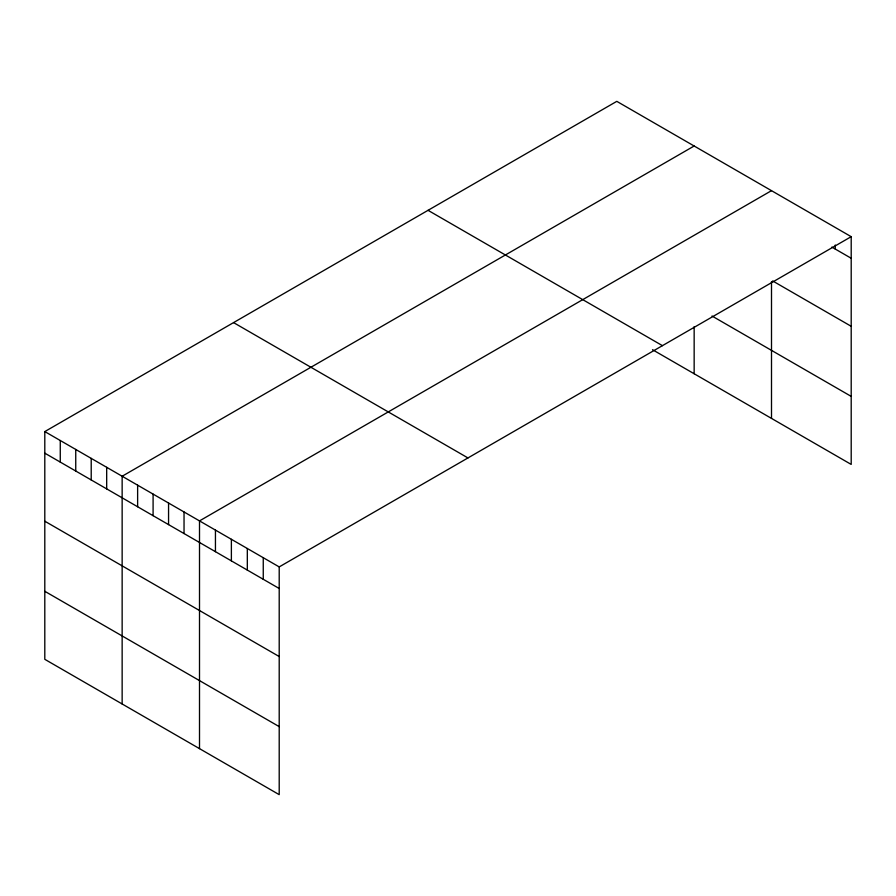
<?xml version="1.0" encoding="UTF-8"?>
<svg xmlns="http://www.w3.org/2000/svg" width="896" height="896" viewBox="0 0 896 896"><rect width="100%" height="100%" fill="white"/><g stroke="black" fill="none" stroke-linecap="round" stroke-linejoin="round"><path stroke-width="1.34" d="M44.8 431.581L279.205 566.91L279.205 794.651L44.8 659.322L44.8 431.581L616.795 101.349L851.2 236.678L851.2 464.419L652.501 349.698M694.154 146.003L122.147 476.246L122.147 703.987M771.501 190.658L199.506 520.901L199.506 748.642M279.205 566.91L851.2 236.678M831.846 247.083L851.2 258.261M772.643 280.93L851.2 326.29M712.006 316.019L851.2 396.379M428.042 210.325L662.435 345.654M233.565 322.605L467.958 457.934M44.8 453.163L279.205 588.493M44.8 521.203L279.205 656.533M44.8 591.293L279.205 726.622M835.262 245.011L835.262 249.054M771.501 281.624L771.501 418.398M694.154 326.648L694.154 373.744M263.256 557.715L263.256 579.298M247.318 548.509L247.318 570.091M231.381 539.302L231.381 560.896M215.443 530.107L215.443 551.69M184.038 511.974L184.038 533.557M168.56 503.037L168.56 524.619M153.093 494.11L153.093 515.693M137.626 485.173L137.626 506.755M106.68 467.309L106.68 488.891M91.213 458.382L91.213 479.965M75.746 449.445L75.746 471.027M60.267 440.518L60.267 462.101"/></g></svg>
